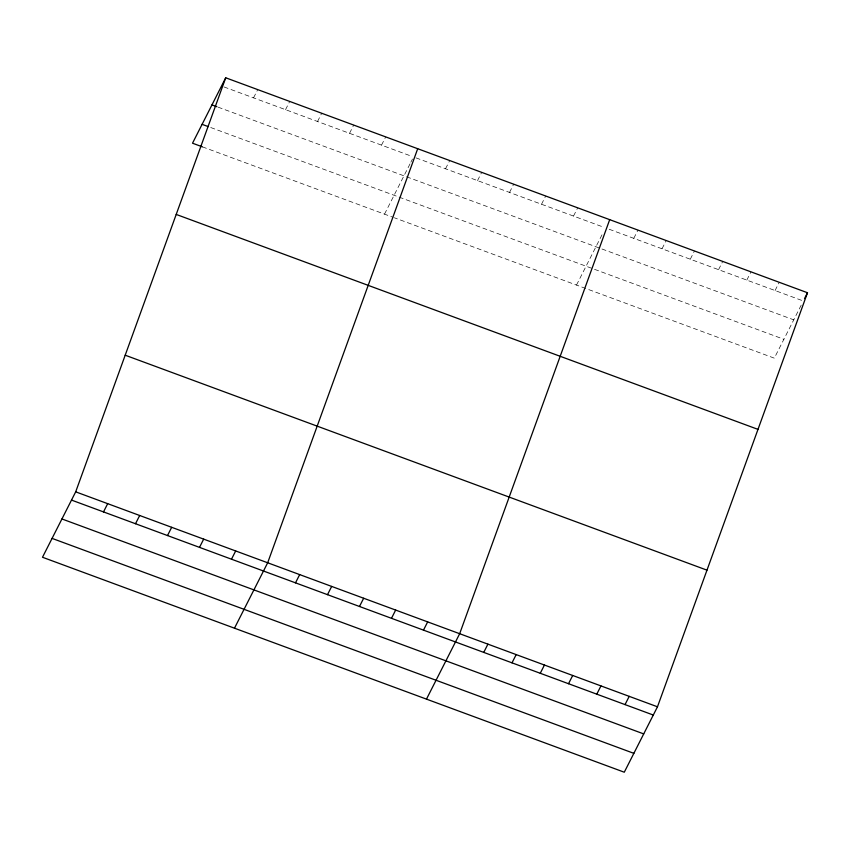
<?xml version="1.0" encoding="UTF-8"?>
<svg xmlns="http://www.w3.org/2000/svg" width="850" height="850" viewBox="0 0 850 850"><rect width="100%" height="100%" fill="white"/><g stroke="black" fill="none" stroke-linecap="round" stroke-linejoin="round"><path stroke-width="0.64" stroke-dasharray="4.25 3.19" d="M253.534 97.846L257.72 89.611M285.536 109.671L289.712 101.426M317.528 121.497L321.714 113.252M349.531 133.312L353.706 125.078M381.522 145.137L385.709 136.893M384.519 214.136L410.337 163.253M410.869 162.201L412.462 159.056M445.517 168.789L449.703 160.544M477.519 180.604L481.706 172.369M509.522 192.429L513.697 184.184M541.514 204.255L545.7 196.01M573.516 216.07L577.692 207.836M576.502 285.069L602.321 234.186M633.771 238.34L637.957 230.095M662.033 248.774L666.209 240.539M690.285 259.218L694.471 250.973M718.548 269.663L722.723 261.418M746.799 280.096L750.986 271.862M775.062 290.541L779.237 282.296M801.189 305.171L774.308 358.158L394.358 217.77M223.996 86.934L412.293 156.506M415.99 157.877L604.286 227.439M609.195 229.256L802.092 300.528M218.121 107.164L793.741 319.844M210.715 127.521L783.881 339.288M202.374 146.837L393.136 217.324"/><path stroke-width="1.27" d="M75.692 491.842L225.718 77.786L807.5 292.74L657.475 706.796L624.282 772.214L42.5 557.26L75.692 491.842L657.475 706.796M417.701 148.718L267.676 562.774L234.483 628.192M609.694 219.651L459.669 633.718L426.477 699.136M225.718 77.786L192.525 143.204L202.374 146.837M103.509 511.913L107.684 503.668M135.501 523.727L139.687 515.493M167.503 535.553L171.679 527.308M199.495 547.379L203.681 539.134M231.498 559.194L235.684 550.959M295.492 582.845L299.678 574.6M327.494 594.671L331.67 586.426M359.486 606.486L363.672 598.241M391.489 618.311L395.664 610.066M423.481 630.137L427.667 621.892M483.746 652.396L487.921 644.151M511.998 662.841L516.184 654.596M540.26 673.274L544.436 665.04M568.512 683.719L572.698 675.474M596.774 694.163L600.961 685.918M804.514 298.626L807.5 292.74M625.037 704.597L629.213 696.352M211.958 104.89L216.888 106.718M202.098 124.334L208.25 126.608M176.205 214.423L757.987 429.377M125.194 355.204L706.977 570.159M71.506 500.087L653.289 715.041M61.933 518.957L643.716 733.911M52.073 538.39L633.856 753.344"/></g></svg>
